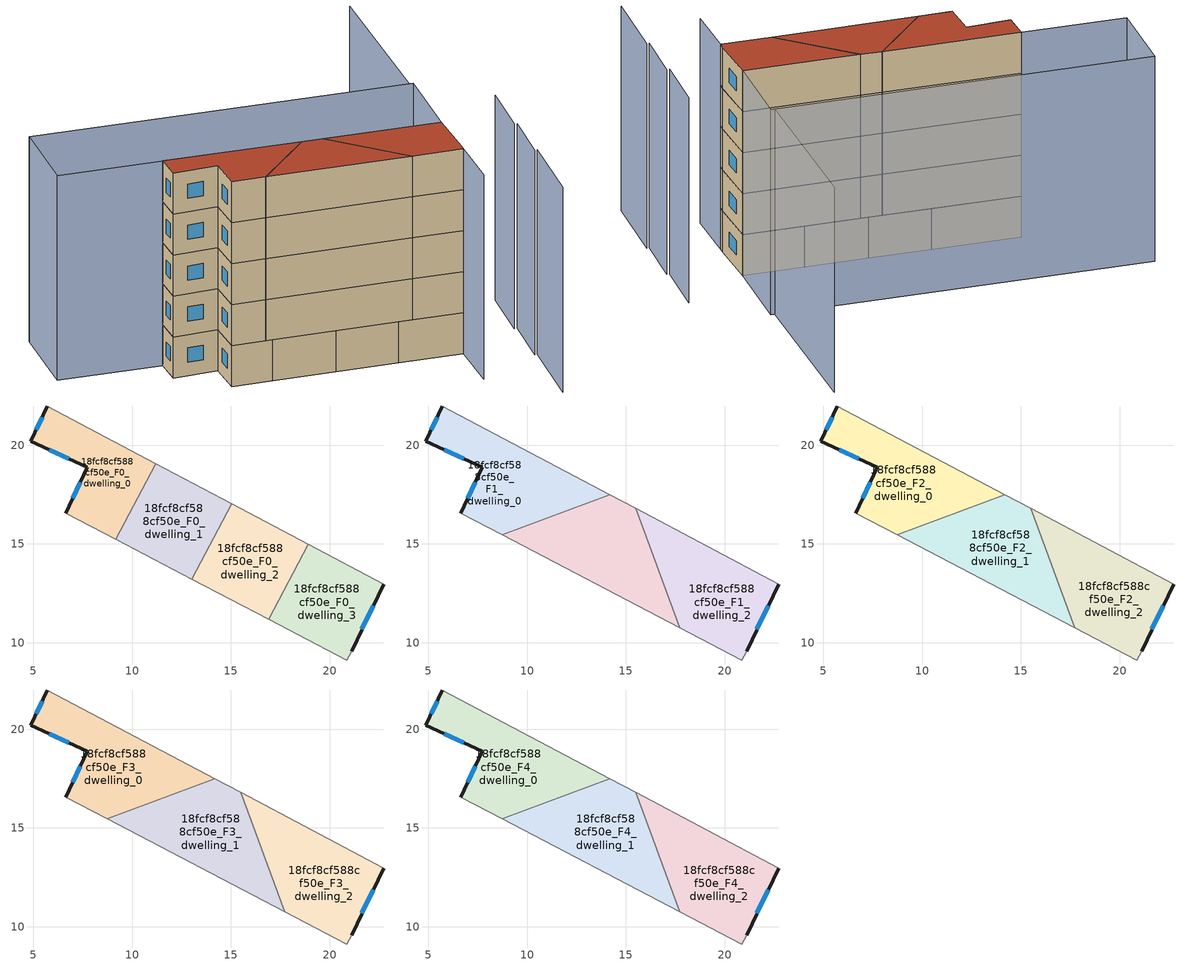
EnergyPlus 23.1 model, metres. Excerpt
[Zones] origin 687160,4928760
18fcf8cf588cf50e_F0_dwelling_0
 floor ground (EU_floor_Construction): 11.21,19.07 9.18,15.23 6.65,16.55 7.72,18.89 4.88,20.19 5.71,21.98 z0
 wall outside (EU_wall_Construction): 5.71,21.98 4.88,20.19 7.72,18.89 6.65,16.55 z0:3
 wall adiabatic (EU_wall_Construction): 11.21,19.07 5.71,21.98 / 6.65,16.55 9.18,15.23 z0:3
 wall to 18fcf8cf588cf50e_F0_dwelling_1 (EU_wall_Construction): 9.18,15.23 11.21,19.07 z0:3
 window (EU_Window_Construction): 7.38,18.13 7,17.31 / 5.81,19.77 6.8,19.31 / 5.44,21.4 5.15,20.77 z0.98:2.02
 ceiling adiabatic (EU_roof_Construction): 9.18,15.23 9.44,15.72 8.74,15.46 z3
18fcf8cf588cf50e_F0_dwelling_1
 floor ground (EU_floor_Construction): 15.05,17.03 13.03,13.22 9.18,15.23 11.21,19.07 z0
 wall adiabatic (EU_wall_Construction): 15.05,17.03 11.21,19.07 / 9.18,15.23 13.03,13.22 z0:3
 wall to 18fcf8cf588cf50e_F0_dwelling_2 (EU_wall_Construction): 13.03,13.22 15.05,17.03 z0:3
 ceiling adiabatic (EU_roof_Construction): 13.03,13.22 15.05,17.03 14.2,17.49 9.44,15.72 9.18,15.23 z3
18fcf8cf588cf50e_F0_dwelling_2
 floor ground (EU_floor_Construction): 18.92,14.98 16.91,11.19 13.03,13.22 15.05,17.03 z0
 wall adiabatic (EU_wall_Construction): 18.92,14.98 15.05,17.03 / 13.03,13.22 16.91,11.19 z0:3
 wall to 18fcf8cf588cf50e_F0_dwelling_3 (EU_wall_Construction): 16.91,11.19 18.92,14.98 z0:3
18fcf8cf588cf50e_F0_dwelling_3
 floor ground (EU_floor_Construction): 22.73,12.96 21.11,9.57 20.88,9.12 16.91,11.19 18.92,14.98 z0
 wall outside (EU_wall_Construction): 21.11,9.57 22.73,12.96 z0:3
 wall adiabatic (EU_wall_Construction): 16.91,11.19 20.88,9.12 21.11,9.57 / 22.73,12.96 18.92,14.98 z0:3
 window (EU_Window_Construction): 21.64,10.67 22.21,11.86 z0.98:2.02
18fcf8cf588cf50e_F1_dwelling_0
 floor to 18fcf8cf588cf50e_F0_dwelling_0 (EU_floor_Construction): 11.21,19.07 9.44,15.72 8.74,15.46 6.65,16.55 7.72,18.89 4.88,20.19 5.71,21.98 z3
 floor to 18fcf8cf588cf50e_F0_dwelling_1 (EU_floor_Construction): 14.2,17.49 9.44,15.72 11.21,19.07 z3
 wall outside (EU_wall_Construction): 5.71,21.98 4.88,20.19 7.72,18.89 6.65,16.55 z3:6
 wall adiabatic (EU_wall_Construction): 14.2,17.49 5.71,21.98 / 6.65,16.55 8.74,15.46 z3:6
 wall to 18fcf8cf588cf50e_F1_dwelling_1 (EU_wall_Construction): 8.74,15.46 14.2,17.49 z3:6
 window (EU_Window_Construction): 5.81,19.77 6.8,19.31 / 5.44,21.4 5.15,20.77 / 7.38,18.13 7,17.31 z3.98:5.02
18fcf8cf588cf50e_F1_dwelling_1
 floor to 18fcf8cf588cf50e_F0_dwelling_2 (EU_floor_Construction): 15.5,16.79 17.31,11.94 16.91,11.19 13.03,13.22 15.05,17.03 z3
 floor adiabatic (EU_floor_Construction): 15.05,17.03 13.03,13.22 8.74,15.46 14.2,17.49 z3
 floor to 18fcf8cf588cf50e_F0_dwelling_3 (EU_floor_Construction): 17.31,11.94 17.74,10.76 16.91,11.19 z3
 wall adiabatic (EU_wall_Construction): 15.5,16.79 14.2,17.49 / 8.74,15.46 17.74,10.76 z3:6
 wall to 18fcf8cf588cf50e_F1_dwelling_2 (EU_wall_Construction): 17.74,10.76 15.5,16.79 z3:6
18fcf8cf588cf50e_F1_dwelling_2
 floor to 18fcf8cf588cf50e_F0_dwelling_2 (EU_floor_Construction): 18.92,14.98 17.31,11.94 15.5,16.79 z3
 floor to 18fcf8cf588cf50e_F0_dwelling_3 (EU_floor_Construction): 22.73,12.96 21.11,9.57 20.88,9.12 17.74,10.76 17.31,11.94 18.92,14.98 z3
 wall outside (EU_wall_Construction): 21.11,9.57 22.73,12.96 z3:6
 wall adiabatic (EU_wall_Construction): 17.74,10.76 20.88,9.12 21.11,9.57 / 22.73,12.96 15.5,16.79 z3:6
 window (EU_Window_Construction): 21.64,10.67 22.21,11.86 z3.98:5.02
18fcf8cf588cf50e_F2_dwelling_0
 floor to 18fcf8cf588cf50e_F1_dwelling_0 (EU_floor_Construction): 14.2,17.49 8.74,15.46 6.65,16.55 7.72,18.89 4.88,20.19 5.71,21.98 z6
 wall outside (EU_wall_Construction): 5.71,21.98 4.88,20.19 7.72,18.89 6.65,16.55 z6:9
 wall adiabatic (EU_wall_Construction): 14.2,17.49 5.71,21.98 / 6.65,16.55 8.74,15.46 z6:9
 wall to 18fcf8cf588cf50e_F2_dwelling_1 (EU_wall_Construction): 8.74,15.46 14.2,17.49 z6:9
 window (EU_Window_Construction): 5.81,19.77 6.8,19.31 / 5.44,21.4 5.15,20.77 / 7.38,18.13 7,17.31 z6.98:8.02
18fcf8cf588cf50e_F2_dwelling_1
 floor to 18fcf8cf588cf50e_F1_dwelling_1 (EU_floor_Construction): 15.5,16.79 17.74,10.76 8.74,15.46 14.2,17.49 z6
 wall adiabatic (EU_wall_Construction): 15.5,16.79 14.2,17.49 / 8.74,15.46 17.74,10.76 z6:9
 wall to 18fcf8cf588cf50e_F2_dwelling_2 (EU_wall_Construction): 17.74,10.76 15.5,16.79 z6:9
18fcf8cf588cf50e_F2_dwelling_2
 floor to 18fcf8cf588cf50e_F1_dwelling_2 (EU_floor_Construction): 22.73,12.96 21.11,9.57 20.88,9.12 17.74,10.76 15.5,16.79 z6
 wall outside (EU_wall_Construction): 21.11,9.57 22.73,12.96 z6:9
 wall adiabatic (EU_wall_Construction): 17.74,10.76 20.88,9.12 21.11,9.57 / 22.73,12.96 15.5,16.79 z6:9
 window (EU_Window_Construction): 21.64,10.67 22.21,11.86 z6.98:8.02
18fcf8cf588cf50e_F3_dwelling_0
 floor to 18fcf8cf588cf50e_F2_dwelling_0 (EU_floor_Construction): 14.2,17.49 8.74,15.46 6.65,16.55 7.72,18.89 4.88,20.19 5.71,21.98 z9
 wall outside (EU_wall_Construction): 5.71,21.98 4.88,20.19 7.72,18.89 6.65,16.55 z9:12
 wall adiabatic (EU_wall_Construction): 14.2,17.49 5.71,21.98 / 6.65,16.55 8.74,15.46 z9:12
 wall to 18fcf8cf588cf50e_F3_dwelling_1 (EU_wall_Construction): 8.74,15.46 14.2,17.49 z9:12
 window (EU_Window_Construction): 5.81,19.77 6.8,19.31 / 5.44,21.4 5.15,20.77 / 7.38,18.13 7,17.31 z9.98:11.02
18fcf8cf588cf50e_F3_dwelling_1
 floor to 18fcf8cf588cf50e_F2_dwelling_1 (EU_floor_Construction): 15.5,16.79 17.74,10.76 8.74,15.46 14.2,17.49 z9
 wall adiabatic (EU_wall_Construction): 15.5,16.79 14.2,17.49 / 8.74,15.46 17.74,10.76 z9:12
 wall to 18fcf8cf588cf50e_F3_dwelling_2 (EU_wall_Construction): 17.74,10.76 15.5,16.79 z9:12
18fcf8cf588cf50e_F3_dwelling_2
 floor to 18fcf8cf588cf50e_F2_dwelling_2 (EU_floor_Construction): 22.73,12.96 21.11,9.57 20.88,9.12 17.74,10.76 15.5,16.79 z9
 wall outside (EU_wall_Construction): 21.11,9.57 22.73,12.96 z9:12
 wall adiabatic (EU_wall_Construction): 17.74,10.76 20.88,9.12 21.11,9.57 / 22.73,12.96 15.5,16.79 z9:12
 window (EU_Window_Construction): 21.64,10.67 22.21,11.86 z9.98:11.02
18fcf8cf588cf50e_F4_dwelling_0
 floor to 18fcf8cf588cf50e_F3_dwelling_0 (EU_floor_Construction): 14.2,17.49 8.74,15.46 6.65,16.55 7.72,18.89 4.88,20.19 5.71,21.98 z12
 wall outside (EU_wall_Construction): 5.71,21.98 4.88,20.19 7.72,18.89 6.65,16.55 z12:15
 wall adiabatic (EU_wall_Construction): 14.2,17.49 5.71,21.98 / 6.65,16.55 8.74,15.46 z12:15
 wall to 18fcf8cf588cf50e_F4_dwelling_1 (EU_wall_Construction): 8.74,15.46 14.2,17.49 z12:15
 window (EU_Window_Construction): 5.81,19.77 6.8,19.31 / 5.44,21.4 5.15,20.77 / 7.38,18.13 7,17.31 z12.98:14.02
 roof outside (EU_roof_Construction): 14.2,17.49 5.71,21.98 4.88,20.19 7.72,18.89 6.65,16.55 8.74,15.46 z15
18fcf8cf588cf50e_F4_dwelling_1
 floor to 18fcf8cf588cf50e_F3_dwelling_1 (EU_floor_Construction): 15.5,16.79 17.74,10.76 8.74,15.46 14.2,17.49 z12
 wall adiabatic (EU_wall_Construction): 15.5,16.79 14.2,17.49 / 8.74,15.46 17.74,10.76 z12:15
 wall to 18fcf8cf588cf50e_F4_dwelling_2 (EU_wall_Construction): 17.74,10.76 15.5,16.79 z12:15
 roof outside (EU_roof_Construction): 17.74,10.76 15.5,16.79 14.2,17.49 8.74,15.46 z15
18fcf8cf588cf50e_F4_dwelling_2
 floor to 18fcf8cf588cf50e_F3_dwelling_2 (EU_floor_Construction): 22.73,12.96 21.11,9.57 20.88,9.12 17.74,10.76 15.5,16.79 z12
 wall outside (EU_wall_Construction): 21.11,9.57 22.73,12.96 z12:15
 wall adiabatic (EU_wall_Construction): 17.74,10.76 20.88,9.12 21.11,9.57 / 22.73,12.96 15.5,16.79 z12:15
 window (EU_Window_Construction): 21.64,10.67 22.21,11.86 z12.98:14.02
 roof outside (EU_roof_Construction): 21.11,9.57 22.73,12.96 15.5,16.79 17.74,10.76 20.88,9.12 z15
shading: 21.33,0.39 24.2,5.56 / 24.02,5.64 26.07,9.25 / 25.89,9.36 28.1,13.25 / 20.98,9.32 19.03,5.46 / 31.04,29.55 25.38,18.51 / 22.73,12.96 -0.73,25.4 / -0.73,25.4 2.15,30.83 / 2.15,30.83 25.61,18.39 / 25.61,18.39 22.73,12.96 z0:15
[Building]
EU S2 Campaign: North Axis=0; Terrain=City; Solar Distribution=FullExterior
[Site:Location]
Bologna: Latitude=44.5; Longitude=11.25; Time Zone=1; Elevation=37
[SizingPeriod:WeatherFileDays]
AnnualSizingPeriod: Begin Month=1; Begin Day of Month=1; End Month=12; End Day of Month=31; Day of Week for Start Day=Monday; Use Weather File Daylight Saving Period=No; Use Weather File Rain and Snow Indicators=No
[MATERIAL]
EU_InternalMass_Material: Roughness=MediumRough; Thickness=0.1; Conductivity=1; Density=1800; Specific Heat=900; Thermal Absorptance=0.9; Solar Absorptance=0.7; Visible Absorptance=0.7
[MATERIAL:NOMASS] Roughness=MediumRough; Thermal Absorptance=0.9; Solar Absorptance=0.7; Visible Absorptance=0.7
Name | Thermal Resistance
EU_wall_NoMass | 0.905828
EU_roof_NoMass | 0.37593
EU_floor_NoMass | 0.67114
[WINDOWMATERIAL:SIMPLEGLAZINGSYSTEM]
EU_Window_SimpleGlazing: UFactor=4.52486; Solar Heat Gain Coefficient=0.85; Visible Transmittance=0.85
[CONSTRUCTION]
EU_wall_Construction: EU_wall_NoMass
EU_roof_Construction: EU_roof_NoMass
EU_floor_Construction: EU_floor_NoMass
EU_InternalMass_Construction: EU_InternalMass_Material
EU_Window_Construction: EU_Window_SimpleGlazing
[ZONE] Type=1; Multiplier=1; Ceiling Height=autocalculate; Floor Area=autocalculate; Part of Total Floor Area=Yes
Name | Volume
18fcf8cf588cf50e_F0_dwelling_0 | 56.45
18fcf8cf588cf50e_F1_dwelling_0; 18fcf8cf588cf50e_F2_dwelling_0; 18fcf8cf588cf50e_F3_dwelling_0; 18fcf8cf588cf50e_F4_dwelling_0; 18fcf8cf588cf50e_F1_dwelling_2; 18fcf8cf588cf50e_F2_dwelling_2; 18fcf8cf588cf50e_F3_dwelling_2; 18fcf8cf588cf50e_F4_dwelling_2 | 75.2571
18fcf8cf588cf50e_F0_dwelling_1 | 56.4551
18fcf8cf588cf50e_F1_dwelling_1; 18fcf8cf588cf50e_F2_dwelling_1; 18fcf8cf588cf50e_F3_dwelling_1; 18fcf8cf588cf50e_F4_dwelling_1 | 75.2637
18fcf8cf588cf50e_F0_dwelling_2 | 56.4514
18fcf8cf588cf50e_F0_dwelling_3 | 56.4521
[INTERNALMASS] Construction=EU_InternalMass_Construction
Name | Zone or ZoneList | Surface Area
18fcf8cf588cf50e_F0_dwelling_0_EU_InternalMass | 18fcf8cf588cf50e_F0_dwelling_0 | 18.8164
18fcf8cf588cf50e_F0_dwelling_1_EU_InternalMass | 18fcf8cf588cf50e_F0_dwelling_1 | 18.8183
18fcf8cf588cf50e_F0_dwelling_2_EU_InternalMass | 18fcf8cf588cf50e_F0_dwelling_2 | 18.817
18fcf8cf588cf50e_F0_dwelling_3_EU_InternalMass | 18fcf8cf588cf50e_F0_dwelling_3 | 18.8181
18fcf8cf588cf50e_F1_dwelling_0_EU_InternalMass | 18fcf8cf588cf50e_F1_dwelling_0 | 25.0853
18fcf8cf588cf50e_F1_dwelling_1_EU_InternalMass | 18fcf8cf588cf50e_F1_dwelling_1 | 25.0884
18fcf8cf588cf50e_F1_dwelling_2_EU_InternalMass | 18fcf8cf588cf50e_F1_dwelling_2 | 25.0861
18fcf8cf588cf50e_F2_dwelling_0_EU_InternalMass | 18fcf8cf588cf50e_F2_dwelling_0 | 25.0853
18fcf8cf588cf50e_F2_dwelling_1_EU_InternalMass | 18fcf8cf588cf50e_F2_dwelling_1 | 25.0884
18fcf8cf588cf50e_F2_dwelling_2_EU_InternalMass | 18fcf8cf588cf50e_F2_dwelling_2 | 25.0861
18fcf8cf588cf50e_F3_dwelling_0_EU_InternalMass | 18fcf8cf588cf50e_F3_dwelling_0 | 25.0853
18fcf8cf588cf50e_F3_dwelling_1_EU_InternalMass | 18fcf8cf588cf50e_F3_dwelling_1 | 25.0884
18fcf8cf588cf50e_F3_dwelling_2_EU_InternalMass | 18fcf8cf588cf50e_F3_dwelling_2 | 25.0861
18fcf8cf588cf50e_F4_dwelling_0_EU_InternalMass | 18fcf8cf588cf50e_F4_dwelling_0 | 25.0853
18fcf8cf588cf50e_F4_dwelling_1_EU_InternalMass | 18fcf8cf588cf50e_F4_dwelling_1 | 25.0884
18fcf8cf588cf50e_F4_dwelling_2_EU_InternalMass | 18fcf8cf588cf50e_F4_dwelling_2 | 25.0861
[OTHEREQUIPMENT] Fuel Type=Electricity; Design Level Calculation Method=Watts/Area; Power per Zone Floor Area=1; Fraction Latent=0; Fraction Radiant=0; Fraction Lost=0; Carbon Dioxide Generation Rate=0; EndUse Subcategory=EU_Step8_InternalGains
Name | Zone or ZoneList or Space or SpaceList | Schedule
EU_Step8_InternalGain_18fcf8cf588cf50e_F0_dwelling_0_f000 | 18fcf8cf588cf50e_F0_dwelling_0 | EU_Step8_GainSchedule_18fcf8cf588cf50e_F0_dwelling_0_f000
EU_Step8_InternalGain_18fcf8cf588cf50e_F0_dwelling_1_f000 | 18fcf8cf588cf50e_F0_dwelling_1 | EU_Step8_GainSchedule_18fcf8cf588cf50e_F0_dwelling_1_f000
EU_Step8_InternalGain_18fcf8cf588cf50e_F0_dwelling_2_f000 | 18fcf8cf588cf50e_F0_dwelling_2 | EU_Step8_GainSchedule_18fcf8cf588cf50e_F0_dwelling_2_f000
EU_Step8_InternalGain_18fcf8cf588cf50e_F0_dwelling_3_f000 | 18fcf8cf588cf50e_F0_dwelling_3 | EU_Step8_GainSchedule_18fcf8cf588cf50e_F0_dwelling_3_f000
EU_Step8_InternalGain_18fcf8cf588cf50e_F1_dwelling_0_f000 | 18fcf8cf588cf50e_F1_dwelling_0 | EU_Step8_GainSchedule_18fcf8cf588cf50e_F1_dwelling_0_f000
EU_Step8_InternalGain_18fcf8cf588cf50e_F1_dwelling_1_f000 | 18fcf8cf588cf50e_F1_dwelling_1 | EU_Step8_GainSchedule_18fcf8cf588cf50e_F1_dwelling_1_f000
EU_Step8_InternalGain_18fcf8cf588cf50e_F1_dwelling_2_f000 | 18fcf8cf588cf50e_F1_dwelling_2 | EU_Step8_GainSchedule_18fcf8cf588cf50e_F1_dwelling_2_f000
EU_Step8_InternalGain_18fcf8cf588cf50e_F2_dwelling_0_f000 | 18fcf8cf588cf50e_F2_dwelling_0 | EU_Step8_GainSchedule_18fcf8cf588cf50e_F2_dwelling_0_f000
EU_Step8_InternalGain_18fcf8cf588cf50e_F2_dwelling_1_f000 | 18fcf8cf588cf50e_F2_dwelling_1 | EU_Step8_GainSchedule_18fcf8cf588cf50e_F2_dwelling_1_f000
EU_Step8_InternalGain_18fcf8cf588cf50e_F2_dwelling_2_f000 | 18fcf8cf588cf50e_F2_dwelling_2 | EU_Step8_GainSchedule_18fcf8cf588cf50e_F2_dwelling_2_f000
EU_Step8_InternalGain_18fcf8cf588cf50e_F3_dwelling_0_f000 | 18fcf8cf588cf50e_F3_dwelling_0 | EU_Step8_GainSchedule_18fcf8cf588cf50e_F3_dwelling_0_f000
EU_Step8_InternalGain_18fcf8cf588cf50e_F3_dwelling_1_f000 | 18fcf8cf588cf50e_F3_dwelling_1 | EU_Step8_GainSchedule_18fcf8cf588cf50e_F3_dwelling_1_f000
EU_Step8_InternalGain_18fcf8cf588cf50e_F3_dwelling_2_f000 | 18fcf8cf588cf50e_F3_dwelling_2 | EU_Step8_GainSchedule_18fcf8cf588cf50e_F3_dwelling_2_f000
EU_Step8_InternalGain_18fcf8cf588cf50e_F4_dwelling_0_f000 | 18fcf8cf588cf50e_F4_dwelling_0 | EU_Step8_GainSchedule_18fcf8cf588cf50e_F4_dwelling_0_f000
EU_Step8_InternalGain_18fcf8cf588cf50e_F4_dwelling_1_f000 | 18fcf8cf588cf50e_F4_dwelling_1 | EU_Step8_GainSchedule_18fcf8cf588cf50e_F4_dwelling_1_f000
EU_Step8_InternalGain_18fcf8cf588cf50e_F4_dwelling_2_f000 | 18fcf8cf588cf50e_F4_dwelling_2 | EU_Step8_GainSchedule_18fcf8cf588cf50e_F4_dwelling_2_f000
[ZONEVENTILATION:DESIGNFLOWRATE] Schedule=EU_AlwaysOn; Design Flow Rate Calculation Method=AirChanges/Hour; Air Changes per Hour=0.73129; Ventilation Type=Natural; Fan Pressure Rise=0; Fan Total Efficiency=1; Constant Term Coefficient=1; Temperature Term Coefficient=0; Velocity Term Coefficient=0; Velocity Squared Term Coefficient=0; Minimum Indoor Temperature=-100; Maximum Indoor Temperature=100; Delta Temperature=-100; Minimum Outdoor Temperature=-100; Maximum Outdoor Temperature=100; Maximum Wind Speed=40
Name | Zone or ZoneList or Space or SpaceList
EU_ConstantAir_18fcf8cf588cf50e_F0_dwelling_0 | 18fcf8cf588cf50e_F0_dwelling_0
EU_ConstantAir_18fcf8cf588cf50e_F0_dwelling_1 | 18fcf8cf588cf50e_F0_dwelling_1
EU_ConstantAir_18fcf8cf588cf50e_F0_dwelling_2 | 18fcf8cf588cf50e_F0_dwelling_2
EU_ConstantAir_18fcf8cf588cf50e_F0_dwelling_3 | 18fcf8cf588cf50e_F0_dwelling_3
EU_ConstantAir_18fcf8cf588cf50e_F1_dwelling_0 | 18fcf8cf588cf50e_F1_dwelling_0
EU_ConstantAir_18fcf8cf588cf50e_F1_dwelling_1 | 18fcf8cf588cf50e_F1_dwelling_1
EU_ConstantAir_18fcf8cf588cf50e_F1_dwelling_2 | 18fcf8cf588cf50e_F1_dwelling_2
EU_ConstantAir_18fcf8cf588cf50e_F2_dwelling_0 | 18fcf8cf588cf50e_F2_dwelling_0
EU_ConstantAir_18fcf8cf588cf50e_F2_dwelling_1 | 18fcf8cf588cf50e_F2_dwelling_1
EU_ConstantAir_18fcf8cf588cf50e_F2_dwelling_2 | 18fcf8cf588cf50e_F2_dwelling_2
EU_ConstantAir_18fcf8cf588cf50e_F3_dwelling_0 | 18fcf8cf588cf50e_F3_dwelling_0
EU_ConstantAir_18fcf8cf588cf50e_F3_dwelling_1 | 18fcf8cf588cf50e_F3_dwelling_1
EU_ConstantAir_18fcf8cf588cf50e_F3_dwelling_2 | 18fcf8cf588cf50e_F3_dwelling_2
EU_ConstantAir_18fcf8cf588cf50e_F4_dwelling_0 | 18fcf8cf588cf50e_F4_dwelling_0
EU_ConstantAir_18fcf8cf588cf50e_F4_dwelling_1 | 18fcf8cf588cf50e_F4_dwelling_1
EU_ConstantAir_18fcf8cf588cf50e_F4_dwelling_2 | 18fcf8cf588cf50e_F4_dwelling_2
[HVACTEMPLATE:THERMOSTAT] Constant Heating Setpoint=20; Constant Cooling Setpoint=50
EU_HeatOnly_18fcf8cf588cf50e_F0_dwelling_0; EU_HeatOnly_18fcf8cf588cf50e_F0_dwelling_1; EU_HeatOnly_18fcf8cf588cf50e_F0_dwelling_2; EU_HeatOnly_18fcf8cf588cf50e_F0_dwelling_3; EU_HeatOnly_18fcf8cf588cf50e_F1_dwelling_0; EU_HeatOnly_18fcf8cf588cf50e_F1_dwelling_1; EU_HeatOnly_18fcf8cf588cf50e_F1_dwelling_2; EU_HeatOnly_18fcf8cf588cf50e_F2_dwelling_0; EU_HeatOnly_18fcf8cf588cf50e_F2_dwelling_1; EU_HeatOnly_18fcf8cf588cf50e_F2_dwelling_2; EU_HeatOnly_18fcf8cf588cf50e_F3_dwelling_0; EU_HeatOnly_18fcf8cf588cf50e_F3_dwelling_1; EU_HeatOnly_18fcf8cf588cf50e_F3_dwelling_2; EU_HeatOnly_18fcf8cf588cf50e_F4_dwelling_0; EU_HeatOnly_18fcf8cf588cf50e_F4_dwelling_1; EU_HeatOnly_18fcf8cf588cf50e_F4_dwelling_2
[HVACTEMPLATE:ZONE:IDEALLOADSAIRSYSTEM] System Availability Schedule=EU_AlwaysOn; Maximum Heating Supply Air Temperature=50; Minimum Cooling Supply Air Temperature=13; Maximum Heating Supply Air Humidity Ratio=0.0156; Minimum Cooling Supply Air Humidity Ratio=0.0077; Heating Limit=NoLimit; Cooling Limit=NoLimit; Heating Availability Schedule=EU_AlwaysOn; Cooling Availability Schedule=EU_CoolingOff; Dehumidification Control Type=ConstantSensibleHeatRatio; Cooling Sensible Heat Ratio=0.7; Dehumidification Setpoint=60; Humidification Control Type=None; Humidification Setpoint=30; Outdoor Air Method=None; Outdoor Air Flow Rate per Person=0.00944; Outdoor Air Flow Rate per Zone Floor Area=0; Outdoor Air Flow Rate per Zone=0; Demand Controlled Ventilation Type=None; Outdoor Air Economizer Type=NoEconomizer; Heat Recovery Type=None; Sensible Heat Recovery Effectiveness=0.7; Latent Heat Recovery Effectiveness=0.65
Name | Template Thermostat
18fcf8cf588cf50e_F0_dwelling_0 | EU_HeatOnly_18fcf8cf588cf50e_F0_dwelling_0
18fcf8cf588cf50e_F0_dwelling_1 | EU_HeatOnly_18fcf8cf588cf50e_F0_dwelling_1
18fcf8cf588cf50e_F0_dwelling_2 | EU_HeatOnly_18fcf8cf588cf50e_F0_dwelling_2
18fcf8cf588cf50e_F0_dwelling_3 | EU_HeatOnly_18fcf8cf588cf50e_F0_dwelling_3
18fcf8cf588cf50e_F1_dwelling_0 | EU_HeatOnly_18fcf8cf588cf50e_F1_dwelling_0
18fcf8cf588cf50e_F1_dwelling_1 | EU_HeatOnly_18fcf8cf588cf50e_F1_dwelling_1
18fcf8cf588cf50e_F1_dwelling_2 | EU_HeatOnly_18fcf8cf588cf50e_F1_dwelling_2
18fcf8cf588cf50e_F2_dwelling_0 | EU_HeatOnly_18fcf8cf588cf50e_F2_dwelling_0
18fcf8cf588cf50e_F2_dwelling_1 | EU_HeatOnly_18fcf8cf588cf50e_F2_dwelling_1
18fcf8cf588cf50e_F2_dwelling_2 | EU_HeatOnly_18fcf8cf588cf50e_F2_dwelling_2
18fcf8cf588cf50e_F3_dwelling_0 | EU_HeatOnly_18fcf8cf588cf50e_F3_dwelling_0
18fcf8cf588cf50e_F3_dwelling_1 | EU_HeatOnly_18fcf8cf588cf50e_F3_dwelling_1
18fcf8cf588cf50e_F3_dwelling_2 | EU_HeatOnly_18fcf8cf588cf50e_F3_dwelling_2
18fcf8cf588cf50e_F4_dwelling_0 | EU_HeatOnly_18fcf8cf588cf50e_F4_dwelling_0
18fcf8cf588cf50e_F4_dwelling_1 | EU_HeatOnly_18fcf8cf588cf50e_F4_dwelling_1
18fcf8cf588cf50e_F4_dwelling_2 | EU_HeatOnly_18fcf8cf588cf50e_F4_dwelling_2
[SIZING:ZONE] Zone Cooling Design Supply Air Temperature Input Method=SupplyAirTemperature; Zone Cooling Design Supply Air Temperature=13; Zone Heating Design Supply Air Temperature Input Method=SupplyAirTemperature; Zone Heating Design Supply Air Temperature=50; Zone Cooling Design Supply Air Humidity Ratio=0.008; Zone Heating Design Supply Air Humidity Ratio=0.008; Cooling Design Air Flow Method=DesignDay; Cooling Design Air Flow Rate=0; Cooling Minimum Air Flow per Zone Floor Area=0.000762; Cooling Minimum Air Flow=0; Cooling Minimum Air Flow Fraction=0.2; Heating Design Air Flow Method=DesignDay; Heating Design Air Flow Rate=0; Heating Maximum Air Flow per Zone Floor Area=0.002032; Heating Maximum Air Flow=0.141576; Heating Maximum Air Flow Fraction=0.3; Account for Dedicated Outdoor Air System=No; Dedicated Outdoor Air System Control Strategy=NeutralSupplyAir; Dedicated Outdoor Air Low Setpoint Temperature for Design=autosize; Dedicated Outdoor Air High Setpoint Temperature for Design=autosize; Zone Load Sizing Method=Sensible Load Only No Latent Load; Zone Latent Cooling Design Supply Air Humidity Ratio Input Method=HumidityRatioDifference; Zone Cooling Design Supply Air Humidity Ratio Difference=0.005; Zone Latent Heating Design Supply Air Humidity Ratio Input Method=HumidityRatioDifference; Zone Humidification Design Supply Air Humidity Ratio Difference=0.005
18fcf8cf588cf50e_F0_dwelling_0; 18fcf8cf588cf50e_F0_dwelling_1; 18fcf8cf588cf50e_F0_dwelling_2; 18fcf8cf588cf50e_F0_dwelling_3; 18fcf8cf588cf50e_F1_dwelling_0; 18fcf8cf588cf50e_F1_dwelling_1; 18fcf8cf588cf50e_F1_dwelling_2; 18fcf8cf588cf50e_F2_dwelling_0; 18fcf8cf588cf50e_F2_dwelling_1; 18fcf8cf588cf50e_F2_dwelling_2; 18fcf8cf588cf50e_F3_dwelling_0; 18fcf8cf588cf50e_F3_dwelling_1; 18fcf8cf588cf50e_F3_dwelling_2; 18fcf8cf588cf50e_F4_dwelling_0; 18fcf8cf588cf50e_F4_dwelling_1; 18fcf8cf588cf50e_F4_dwelling_2
[SCHEDULE:CONSTANT]
Name | Hourly Value
EU_AlwaysOn | 1
EU_CoolingOff | 0
[SCHEDULE:FILE] Column Number=1; Rows to Skip at Top=0; Number of Hours of Data=8760; Column Separator=Comma; Interpolate to Timestep=No; Minutes per Item=60; Adjust Schedule for Daylight Savings=Yes
Name | File
EU_Step8_GainSchedule_18fcf8cf588cf50e_F0_dwelling_0_f000 | ../../schedules/18fcf8cf588cf50e/18fcf8cf588cf50e_F0_dwelling_0_f000_gain.csv
EU_Step8_GainSchedule_18fcf8cf588cf50e_F0_dwelling_1_f000 | ../../schedules/18fcf8cf588cf50e/18fcf8cf588cf50e_F0_dwelling_1_f000_gain.csv
EU_Step8_GainSchedule_18fcf8cf588cf50e_F0_dwelling_2_f000 | ../../schedules/18fcf8cf588cf50e/18fcf8cf588cf50e_F0_dwelling_2_f000_gain.csv
EU_Step8_GainSchedule_18fcf8cf588cf50e_F0_dwelling_3_f000 | ../../schedules/18fcf8cf588cf50e/18fcf8cf588cf50e_F0_dwelling_3_f000_gain.csv
EU_Step8_GainSchedule_18fcf8cf588cf50e_F1_dwelling_0_f000 | ../../schedules/18fcf8cf588cf50e/18fcf8cf588cf50e_F1_dwelling_0_f000_gain.csv
EU_Step8_GainSchedule_18fcf8cf588cf50e_F1_dwelling_1_f000 | ../../schedules/18fcf8cf588cf50e/18fcf8cf588cf50e_F1_dwelling_1_f000_gain.csv
EU_Step8_GainSchedule_18fcf8cf588cf50e_F1_dwelling_2_f000 | ../../schedules/18fcf8cf588cf50e/18fcf8cf588cf50e_F1_dwelling_2_f000_gain.csv
EU_Step8_GainSchedule_18fcf8cf588cf50e_F2_dwelling_0_f000 | ../../schedules/18fcf8cf588cf50e/18fcf8cf588cf50e_F2_dwelling_0_f000_gain.csv
EU_Step8_GainSchedule_18fcf8cf588cf50e_F2_dwelling_1_f000 | ../../schedules/18fcf8cf588cf50e/18fcf8cf588cf50e_F2_dwelling_1_f000_gain.csv
EU_Step8_GainSchedule_18fcf8cf588cf50e_F2_dwelling_2_f000 | ../../schedules/18fcf8cf588cf50e/18fcf8cf588cf50e_F2_dwelling_2_f000_gain.csv
EU_Step8_GainSchedule_18fcf8cf588cf50e_F3_dwelling_0_f000 | ../../schedules/18fcf8cf588cf50e/18fcf8cf588cf50e_F3_dwelling_0_f000_gain.csv
EU_Step8_GainSchedule_18fcf8cf588cf50e_F3_dwelling_1_f000 | ../../schedules/18fcf8cf588cf50e/18fcf8cf588cf50e_F3_dwelling_1_f000_gain.csv
EU_Step8_GainSchedule_18fcf8cf588cf50e_F3_dwelling_2_f000 | ../../schedules/18fcf8cf588cf50e/18fcf8cf588cf50e_F3_dwelling_2_f000_gain.csv
EU_Step8_GainSchedule_18fcf8cf588cf50e_F4_dwelling_0_f000 | ../../schedules/18fcf8cf588cf50e/18fcf8cf588cf50e_F4_dwelling_0_f000_gain.csv
EU_Step8_GainSchedule_18fcf8cf588cf50e_F4_dwelling_1_f000 | ../../schedules/18fcf8cf588cf50e/18fcf8cf588cf50e_F4_dwelling_1_f000_gain.csv
EU_Step8_GainSchedule_18fcf8cf588cf50e_F4_dwelling_2_f000 | ../../schedules/18fcf8cf588cf50e/18fcf8cf588cf50e_F4_dwelling_2_f000_gain.csv
